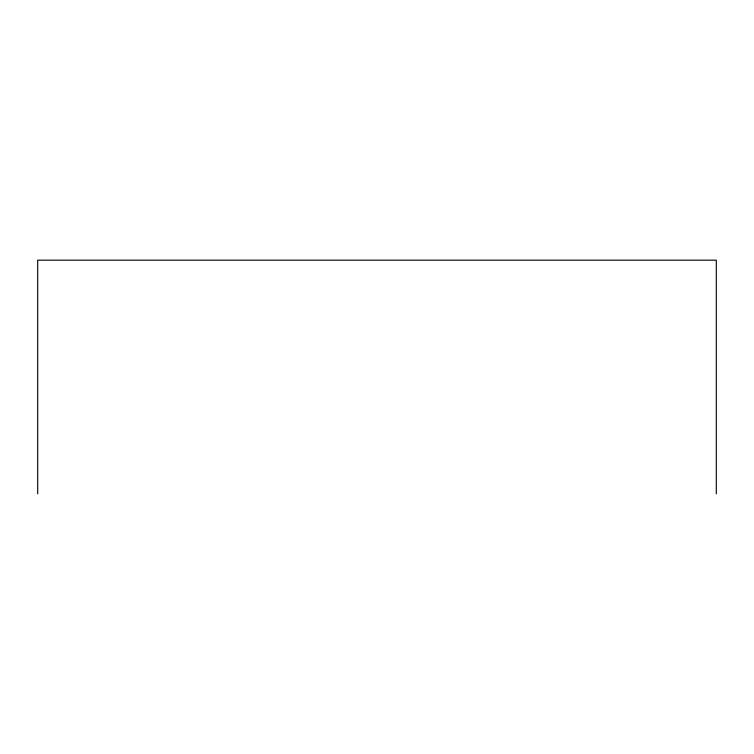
<?xml version="1.0" encoding="UTF-8"?>
<svg xmlns="http://www.w3.org/2000/svg" width="754" height="754" viewBox="0 0 754 754"><rect width="100%" height="100%" fill="white"/><g stroke="black" fill="none" stroke-linecap="round" stroke-linejoin="round"><path stroke-width="1.13" d="M716.3 493.832L716.3 260.168L37.7 260.168L37.7 493.832"/></g></svg>
